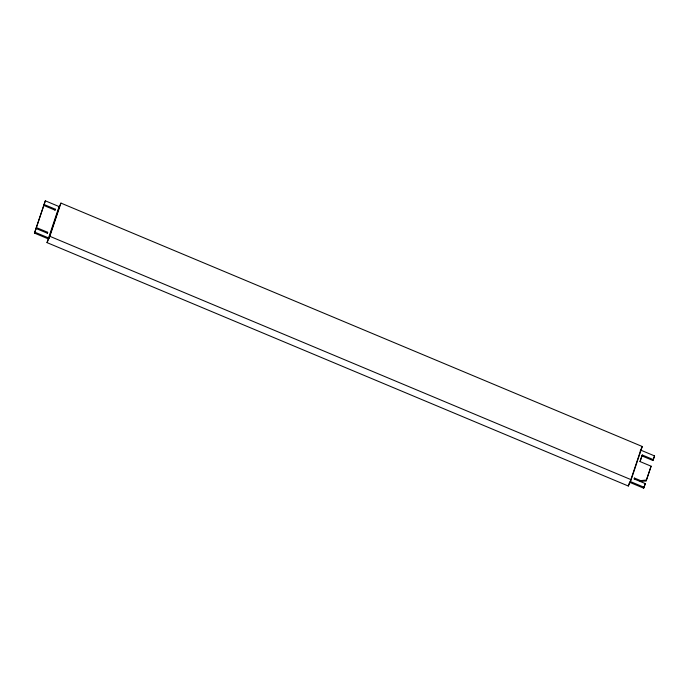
<?xml version="1.0" encoding="UTF-8"?>
<svg xmlns="http://www.w3.org/2000/svg" width="689" height="689" viewBox="0 0 689 689"><rect width="100%" height="100%" fill="white"/><g stroke="black" fill="none" stroke-linecap="round" stroke-linejoin="round"><path stroke-width="1.03" d="M34.45 233.089L36.086 228.498L34.45 233.089L48.531 238.98L48.936 238.084L59.435 206.726L45.345 200.826L43.708 205.417L55.077 210.154L55.378 209.232L44.113 204.512L45.345 200.826M43.803 205.434L36.396 227.577L47.67 232.288L47.36 233.218L35.992 228.472L44.113 204.512M47.016 242.614L58.126 209.404L60.959 203.1L642.269 446.506L631.158 479.708L628.325 486.021L47.016 242.614L49.849 236.301L60.959 203.1M628.325 486.021L629.668 481.999M639.969 461.544L642.269 454.981L653.318 459.606L652.914 460.502L641.864 455.877M634.25 478.958L634.543 478.08L640.606 480.621L646.48 480.035L651.105 466.203L640.064 461.587L642.269 454.981M629.849 482.395L643.655 488.174L645.292 483.583L634.138 478.976L634.543 478.08M640.606 480.621L640.202 481.516L646.075 480.931L651.105 466.203M652.914 460.502L654.55 455.911L640.744 450.132L630.254 481.49L644.06 487.269L643.655 488.174M644.06 487.269L645.292 483.583M653.318 459.606L654.55 455.911M35.992 228.472L36.396 227.577M54.974 210.136L55.378 209.232M47.265 233.192L47.67 232.288M640.245 451.011L642.269 446.506M646.075 480.931L646.48 480.035M49.849 236.301L631.158 479.708M34.855 232.184L48.936 238.084"/></g></svg>
